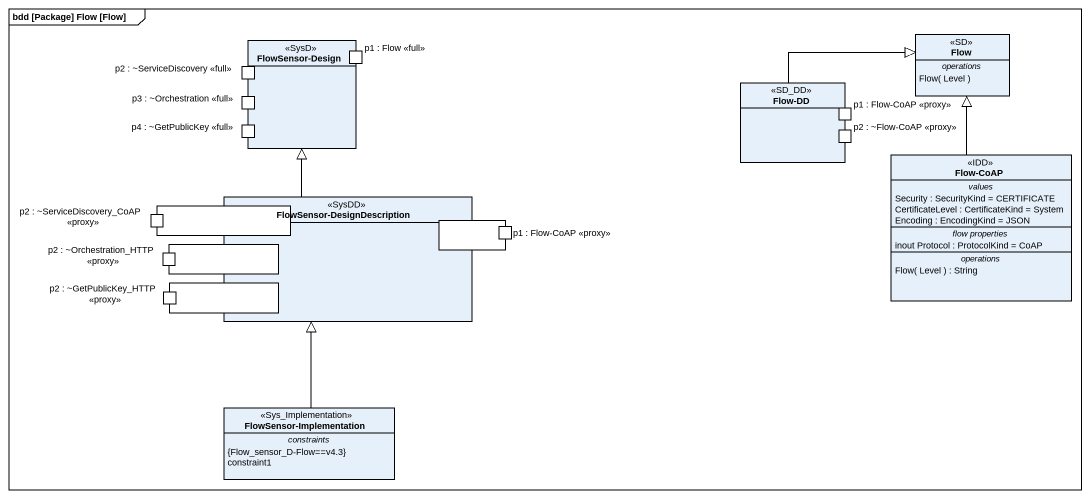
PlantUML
@startuml
mainframe bdd [Package] Flow [Flow]
allowmixing
hide circle
hide empty members
rectangle "FlowSensor-Design" as FlowSensor_Design <<SysD>> {
  port "p2 : ~ServiceDiscovery <<full>>" as p2_ServiceDiscovery_full
  port "p1 : Flow <<full>>" as p1_Flow_full
  port "p3 : ~Orchestration <<full>>" as p3_Orchestration_full
  port "p4 : ~GetPublicKey <<full>>" as p4_GetPublicKey_full
}
class Flow <<SD>> {
  -- operations --
  Flow( Level )
}
rectangle "Flow-DD" as Flow_DD <<SD_DD>> {
  port "p1 : Flow-CoAP <<proxy>>" as p1_Flow_CoAP_proxy
  port "p2 : ~Flow-CoAP <<proxy>>" as p2_Flow_CoAP_proxy
}
class "Flow-CoAP" as Flow_CoAP <<IDD>> {
  -- values --
  Security : SecurityKind = CERTIFICATE
  CertificateLevel : CertificateKind = System
  Encoding : EncodingKind = JSON
  -- flow properties --
  inout Protocol : ProtocolKind = CoAP
  -- operations --
  Flow( Level ) : String
}
rectangle "p2 : ~ServiceDiscovery_CoAP <<proxy>>" as p2_ServiceDiscovery_CoAP
rectangle "FlowSensor-DesignDescription" as FlowSensor_DesignDescription <<SysDD>> {
  port " " as port1
  port " " as port2
  port " " as port3
  port " " as port4
}
rectangle "p2 : ~Orchestration_HTTP <<proxy>>" as p2_Orchestration_HTTP_proxy
rectangle "p1 : Flow-CoAP <<proxy>>" as p1_Flow_CoAP_proxy_2
rectangle "p2 : ~GetPublicKey_HTTP <<proxy>>" as p2_GetPublicKey_HTTP_proxy
class "FlowSensor-Implementation" as FlowSensor_Implementation <<Sys_Implementation>> {
  -- constraints --
  {Flow_sensor_D-Flow==v4.3}
  constraint1
}
Flow_DD -right-|> Flow
Flow_CoAP -up-|> Flow
FlowSensor_DesignDescription -up-|> FlowSensor_Design
FlowSensor_Implementation -up-|> FlowSensor_DesignDescription
@enduml
